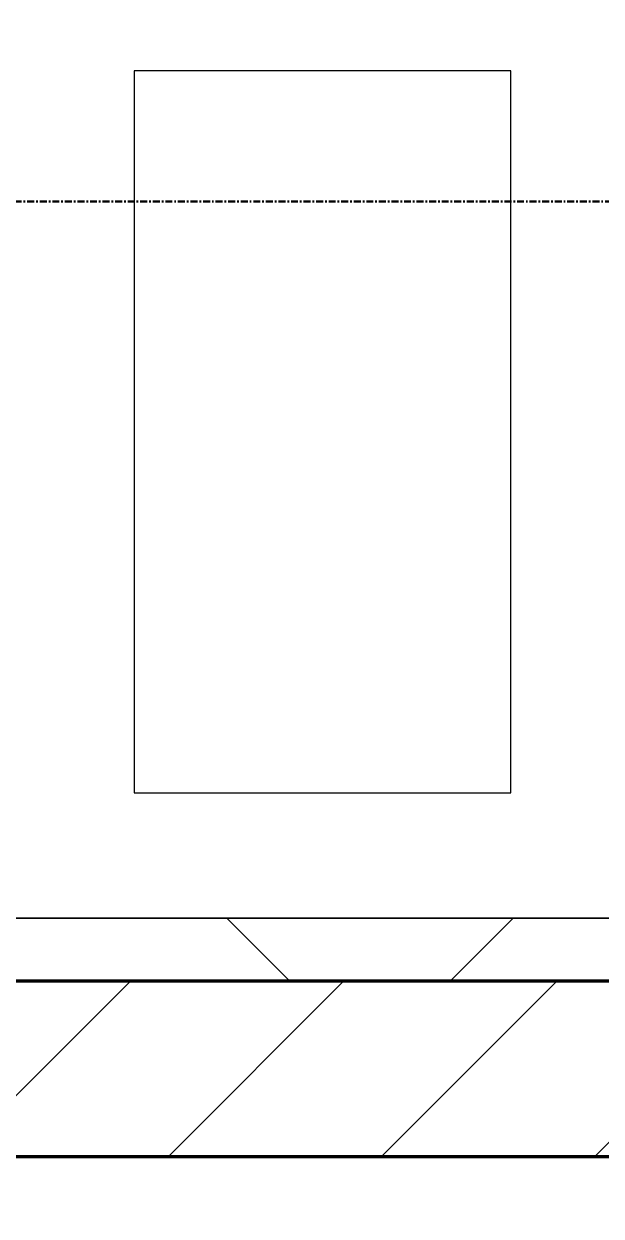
# Model space of a CAD drawing. Header units: millimetres. Extents: x -678720 to -601931, y -306 to 39239.
# Drawn here: x -649612 to -649152, y 4332 to 5282 of the extents above; entities that cross this region are included whole.
import ezdxf
from ezdxf.xclip import XClip

# ---------------------------------------------------------------- set-up
doc = ezdxf.new("R2010")
doc.units = ezdxf.units.MM
doc.header["$XCLIPFRAME"] = 0
doc.linetypes.add('DPA_Grid _ Level 100', pattern=[10, 5.5, -1.6, 1.3, -1.6])
doc.layers.add('000 - WIPEOUT', color=250, linetype='Continuous')
doc.layers.add('A11_ALU.SOLID SHEET', color=2, linetype='Continuous')
for name, color, linetype, lineweight in [('A-GLAZ-CURT', 2, 'Continuous', 9), ('A-WALL', 5, 'Continuous', 35), ('A-WALL-FNSH', 2, 'Continuous', 35), ('A-WALL-PATT', 1, 'Continuous', 35), ('G-ANNO-SECL', 3, 'Continuous', 9)]:
    doc.layers.add(name, color=color, linetype=linetype, lineweight=lineweight)

# ---------------------------------------------------------------- blocks, each defined once
blk = doc.blocks.new('PPLS-PP19_Custom Tile Pattern - Custom Tile Pattern-V117-4234-01 ENLARGED MULTI-PURPOSE LEVEL - REFLECTED CEILING PLAN - SHEET 5')
at = {"layer": 'A-GLAZ-CURT'}
for p, q in [((-300, 0), (300, 0)), ((300, 0), (-300, 0)), ((230.06, 0), (300, 0)), ((-300, -50), (300, -50)), ((300, -50), (-300, -50))]:
    blk.add_line(p, q, dxfattribs=at)
for points, knots in [([(300, 0), (286.53, 0), (254.22, 0), (207.11, 0), (177.41, 0), (159.34, 0), (158.33, 0), (158.3, 0)], [-285.253232, -285.253232, -285.253232, -285.253232, -244.693688, -187.987675, -143.776725, -129.632772, -123.352749, -123.352749, -123.352749, -123.352749]), ([(171.51, 0), (176.48, 0), (193.23, 0), (201.73, 0), (208.81, 0), (213.9, 0), (241.96, 0), (266.73, 0), (281.71, 0), (291.71, 0), (296.52, 0), (297.86, 0), (298.09, 0)], [-7971.819559, -7971.819559, -7971.819559, -7971.819559, -7784.112253, -7606.717214, -7289.299508, -7042.621073, -6582.165592, -6068.460911, -5766.029927, -5566.724884, -5280.360606, -5199.253518, -5199.253518, -5199.253518, -5199.253518]), ([(300, 0), (288.22, 0), (262, 0), (230.43, 0), (219.94, 0), (219.02, 0)], [-12528.858583, -12528.858583, -12528.858583, -12528.858583, -11905.454923, -11162.864862, -10856.732305, -10856.732305, -10856.732305, -10856.732305]), ([(284.76, 0), (284.76, 0), (285.09, 0), (287.47, 0), (293.59, 0), (297.76, 0), (300, 0)], [-4110.630118, -4110.630118, -4110.630118, -4110.630118, -4053.389046, -3959.664717, -3862.421465, -3746.95702, -3746.95702, -3746.95702, -3746.95702]), ([(297.38, 0), (295.84, 0), (291.62, 0), (285.38, 0), (284.87, 0)], [-4803.172655, -4803.172655, -4803.172655, -4803.172655, -4358.271401, -4143.037883, -4143.037883, -4143.037883, -4143.037883])]:
    blk.add_open_spline(points, degree=3, knots=knots, dxfattribs=at)
blk = doc.blocks.new('PPLS-PP19_Custom Tile Pattern - Custom Tile Pattern-V118-4234-01 ENLARGED MULTI-PURPOSE LEVEL - REFLECTED CEILING PLAN - SHEET 5')
at = {"layer": 'A-GLAZ-CURT'}
for p, q in [((-300, 0), (300, 0)), ((300, 0), (-300, 0)), ((-293.07, 0), (-287.83, 0)), ((-287.83, 0), (-293.07, 0)), ((-287, 0), (-275.75, 0)), ((-275.75, 0), (-287, 0)), ((-222.32, 0), (-205, 0)), ((-205, 0), (-222.32, 0)), ((-300, -50), (300, -50)), ((300, -50), (-300, -50))]:
    blk.add_line(p, q, dxfattribs=at)
at = {"layer": 'A-GLAZ-CURT', "flags": 128}
for points in [[(-300, 0), (-291.56, 0), (-283.3, 0), (-275.2, 0), (-267.26, 0), (-259.45, 0), (-251.77, 0), (-244.2, 0), (-236.74, 0), (-229.36, 0), (-222.06, 0), (-214.83, 0), (-207.71, 0), (-200.76, 0), (-194.02, 0), (-187.54, 0), (-181.38, 0), (-175.58, 0), (-170.25, 0), (-165.64, 0), (-162.01, 0), (-159.53, 0), (-157.46, 0), (-154.52, 0), (-149.42, 0), (-141.84, 0), (-132.81, 0), (-126.08, 0)], [(-155.97, 0), (-160.27, 0), (-164.95, 0), (-169.65, 0), (-174.47, 0), (-179.49, 0), (-184.81, 0), (-190.44, 0), (-196.37, 0), (-202.58, 0), (-209.04, 0), (-215.73, 0), (-222.63, 0), (-229.72, 0), (-236.97, 0), (-244.39, 0), (-251.96, 0), (-259.67, 0), (-267.51, 0), (-275.48, 0), (-283.55, 0), (-291.73, 0), (-300, 0)], [(-125.17, 0), (-128.55, 0), (-134.16, 0), (-140.03, 0), (-145.5, 0), (-150.63, 0), (-155.53, 0)]]:
    blk.add_lwpolyline(points, dxfattribs=at)
at = {"layer": 'A-GLAZ-CURT'}
for points in [[(-300, 0), (-295.91, 0), (-291.84, 0), (-287.8, 0)], [(-86.16, 0), (-87.35, 0), (-88.54, 0), (-89.75, 0)], [(-39.84, 0), (-39.08, 0), (-38.11, 0), (-37.36, 0)], [(-24.14, 0), (-29.35, 0), (-34.85, 0), (-36.04, 0)], [(-24.12, 0), (-25.74, 0), (-27.38, 0), (-29.03, 0)], [(24.49, 0), (25.23, 0), (25.72, 0), (26.04, 0)], [(41.81, 0), (38.36, 0), (34.64, 0), (30.82, 0)], [(36.29, 0), (37.33, 0), (39.38, 0), (41.57, 0)], [(80.35, 0), (79.57, 0), (78.27, 0), (76.63, 0)], [(84.06, 0), (83.48, 0), (82.41, 0), (81.72, 0)], [(106.86, 0), (105.62, 0), (104.36, 0), (103.09, 0)], [(105.26, 0), (105.47, 0), (106.59, 0), (107.71, 0)]]:
    blk.add_open_spline(points, degree=3, dxfattribs=at)
for points, knots in [([(-156.27, 0), (-173.84, 0), (-212.36, 0), (-262.56, 0), (-294.48, 0), (-300, 0)], [-16539.310749, -16539.310749, -16539.310749, -16539.310749, -15131.813646, -13729.592194, -13439.944408, -13439.944408, -13439.944408, -13439.944408]), ([(-287.63, 0), (-276.6, 0), (-233.39, 0), (-174.61, 0), (-129.95, 0), (-110.8, 0), (-99.5, 0), (-91.46, 0)], [-5101.330845, -5101.330845, -5101.330845, -5101.330845, -4502.809032, -2700.551212, -1002.059161, -460.363443, 0, 0, 0, 0]), ([(-137.88, 0), (-140.56, 0), (-147.66, 0), (-147.69, 0), (-158.72, 0), (-174.02, 0), (-185.59, 0), (-209.77, 0), (-232.01, 0), (-255.22, 0), (-262.59, 0), (-264.9, 0), (-265.4, 0)], [-3187.727384, -3187.727384, -3187.727384, -3187.727384, -2919.378265, -2477.344047, -2237.412286, -2029.680487, -1755.085331, -1400.429864, -858.079193, -543.655514, -208.940337, 0, 0, 0, 0]), ([(-258.6, 0), (-257.91, 0), (-254.26, 0), (-241.25, 0), (-225.99, 0), (-213.1, 0), (-200.2, 0), (-185.8, 0), (-171.77, 0), (-158.7, 0), (-157.22, 0)], [-5722.54675, -5722.54675, -5722.54675, -5722.54675, -5657.471696, -5413.335975, -5017.494783, -4832.723979, -4666.091899, -4349.945572, -4000.813434, -3840.635403, -3840.635403, -3840.635403, -3840.635403]), ([(-156.12, 0), (-157.05, 0), (-164.64, 0), (-177.91, 0), (-199.46, 0), (-216.65, 0), (-231.26, 0), (-233.46, 0), (-234, 0)], [-2162.554546, -2162.554546, -2162.554546, -2162.554546, -2113.765672, -1763.376603, -1422.553702, -978.033455, -846.069444, -682.911962, -682.911962, -682.911962, -682.911962]), ([(-233.49, 0), (-233.44, 0), (-232.38, 0), (-230.74, 0), (-225.3, 0), (-223.63, 0)], [-455.274641, -455.274641, -455.274641, -455.274641, -440.605512, -119.536984, 0, 0, 0, 0]), ([(-223.63, 0), (-219.39, 0), (-206.17, 0), (-188.58, 0), (-169.02, 0), (-152.12, 0), (-136.84, 0), (-127.33, 0), (-124.19, 0), (-123.43, 0), (-123.28, 0)], [-5463.295695, -5463.295695, -5463.295695, -5463.295695, -5161.076232, -4739.070012, -4465.409639, -4149.119819, -3839.893365, -3647.167523, -3488.92562, -3439.852845, -3439.852845, -3439.852845, -3439.852845]), ([(-90.03, 0), (-102.5, 0), (-123.68, 0), (-148.62, 0), (-155.96, 0)], [-18634.0882, -18634.0882, -18634.0882, -18634.0882, -17136.203329, -16547.658271, -16547.658271, -16547.658271, -16547.658271]), ([(-133.82, 0), (-135.51, 0), (-137.8, 0), (-148.35, 0), (-153.22, 0), (-155.96, 0)], [-2731.647847, -2731.647847, -2731.647847, -2731.647847, -2418.507304, -2308.929706, -2165.381304, -2165.381304, -2165.381304, -2165.381304]), ([(-152.35, 0), (-151.03, 0), (-147.71, 0), (-143.57, 0), (-138.62, 0)], [-3494.978217, -3494.978217, -3494.978217, -3494.978217, -3371.022232, -3227.460399, -3227.460399, -3227.460399, -3227.460399]), ([(-118.78, 0), (-121.86, 0), (-126.28, 0), (-136.96, 0), (-147.46, 0), (-150.03, 0), (-150.57, 0)], [-5938.474035, -5938.474035, -5938.474035, -5938.474035, -5700.061948, -5508.838257, -5298.784692, -5196.16478, -5196.16478, -5196.16478, -5196.16478]), ([(-150.34, 0), (-150.07, 0), (-147.75, 0), (-142.6, 0), (-127.26, 0), (-108.49, 0), (-97.49, 0), (-91.12, 0)], [-4948.728362, -4948.728362, -4948.728362, -4948.728362, -4883.323924, -4440.880425, -4054.690705, -3793.097032, -3464.109854, -3464.109854, -3464.109854, -3464.109854]), ([(-90.81, 0), (-96.91, 0), (-113.88, 0), (-130.52, 0), (-147.74, 0), (-149.07, 0)], [-7323.424259, -7323.424259, -7323.424259, -7323.424259, -7004.680444, -6449.282163, -6277.220794, -6277.220794, -6277.220794, -6277.220794]), ([(-148.23, 0), (-146.94, 0), (-140.15, 0), (-137.28, 0), (-133.93, 0), (-128.78, 0), (-126.5, 0)], [-6162.058746, -6162.058746, -6162.058746, -6162.058746, -6017.569127, -5560.701257, -5364.112219, -5231.017328, -5231.017328, -5231.017328, -5231.017328]), ([(-90.04, 0), (-94.02, 0), (-105.62, 0), (-122.65, 0), (-139.03, 0), (-146.11, 0), (-146.95, 0)], [-1605.629736, -1605.629736, -1605.629736, -1605.629736, -1374.161226, -945.742622, -741.901385, -489.130243, -489.130243, -489.130243, -489.130243]), ([(-146.69, 0), (-146.59, 0), (-145.49, 0), (-135.69, 0), (-128.29, 0), (-125.15, 0)], [-420.34245, -420.34245, -420.34245, -420.34245, -406.956646, -290.263673, 0, 0, 0, 0]), ([(-127.41, 0), (-131.63, 0), (-133.16, 0), (-134.09, 0), (-134.15, 0)], [-8540.990293, -8540.990293, -8540.990293, -8540.990293, -8266.114998, -8246.473386, -8246.473386, -8246.473386, -8246.473386]), ([(-134.15, 0), (-133.32, 0), (-130.31, 0), (-117.33, 0), (-99.59, 0), (-91.17, 0), (-90.51, 0)], [-7657.439573, -7657.439573, -7657.439573, -7657.439573, -7293.749979, -6839.55839, -6236.997189, -6184.855039, -6184.855039, -6184.855039, -6184.855039]), ([(-120.13, 0), (-120.14, 0), (-120.24, 0), (-121.3, 0), (-129.25, 0), (-133.82, 0)], [-2933.992132, -2933.992132, -2933.992132, -2933.992132, -2920.575025, -2840.280255, -2731.647847, -2731.647847, -2731.647847, -2731.647847]), ([(-113.43, 0), (-113.44, 0), (-113.96, 0), (-119.73, 0), (-125.43, 0), (-127.03, 0), (-127.41, 0)], [-328.499627, -328.499627, -328.499627, -328.499627, -282.672656, -98.539552, -24.539552, 0, 0, 0, 0]), ([(-126.5, 0), (-122.44, 0), (-108.71, 0), (-86.68, 0), (-63.44, 0), (-54.4, 0), (-48.53, 0), (-30.79, 0), (-18.03, 0), (8.61, 0), (15.02, 0), (22.91, 0), (31, 0), (39.04, 0), (51.19, 0), (58.74, 0), (61.34, 0), (61.45, 0)], [-5231.017328, -5231.017328, -5231.017328, -5231.017328, -4994.692869, -4542.524482, -4008.285538, -3689.699207, -3546.54457, -3315.260113, -2864.387349, -2439.246196, -2084.094819, -1956.422387, -1818.904206, -1645.594513, -1443.202566, -1228.752106, -1120.932285, -1120.932285, -1120.932285, -1120.932285]), ([(-125.15, 0), (-124.93, 0), (-121.96, 0), (-113.01, 0), (-98.9, 0), (-85.29, 0), (-71.67, 0), (-65.93, 0), (-65.07, 0)], [-3362.7396, -3362.7396, -3362.7396, -3362.7396, -3342.215224, -3074.362186, -2902.289527, -2605.247022, -2322.099534, -2241.8264, -2241.8264, -2241.8264, -2241.8264]), ([(-122.08, 0), (-122.01, 0), (-121.69, 0), (-121.2, 0), (-120.88, 0)], [-3136.336417, -3136.336417, -3136.336417, -3136.336417, -3110.304437, -3035.164275, -3035.164275, -3035.164275, -3035.164275]), ([(-36.33, 0), (-36.43, 0), (-37.27, 0), (-45.02, 0), (-46.13, 0), (-60.59, 0), (-81.23, 0), (-99.51, 0), (-114.02, 0), (-117.28, 0), (-118.78, 0)], [-1855.773136, -1855.773136, -1855.773136, -1855.773136, -1810.870157, -1672.078046, -1405.135169, -1060.00838, -740.068933, -229.489605, -116.330425, 0, 0, 0, 0]), ([(-117.74, 0), (-117.19, 0), (-114.78, 0), (-113.43, 0), (-113.43, 0)], [-821.249067, -821.249067, -821.249067, -821.249067, -394.672656, -330.879064, -330.879064, -330.879064, -330.879064]), ([(-36.62, 0), (-36.62, 0), (-40.35, 0), (-44.32, 0), (-58.97, 0), (-85.2, 0), (-107.61, 0), (-116.56, 0), (-117.56, 0)], [-4069.478503, -4069.478503, -4069.478503, -4069.478503, -3858.647035, -3538.256648, -2842.901703, -2193.204658, -1433.981041, -985.49888, -985.49888, -985.49888, -985.49888]), ([(-115.82, 0), (-114.96, 0), (-110.41, 0), (-99.64, 0), (-92.02, 0), (-90.05, 0)], [-5724.064692, -5724.064692, -5724.064692, -5724.064692, -5430.283136, -5103.229623, -4993.333029, -4993.333029, -4993.333029, -4993.333029]), ([(-24.13, 0), (-24.87, 0), (-30.29, 0), (-40, 0), (-56.24, 0), (-75.59, 0), (-94, 0), (-112.01, 0), (-114.94, 0), (-115.63, 0)], [-2177.787344, -2177.787344, -2177.787344, -2177.787344, -2125.455881, -1792.521578, -1466.981642, -1208.454564, -789.402658, -501.969187, -243.577221, -243.577221, -243.577221, -243.577221]), ([(-91.46, 0), (-90.09, 0), (-84.7, 0), (-77.43, 0), (-72.73, 0), (-72.64, 0), (-72.64, 0)], [-19832.387487, -19832.387487, -19832.387487, -19832.387487, -19753.885894, -19541.04734, -19478.625389, -19471.062469, -19471.062469, -19471.062469, -19471.062469]), ([(-90.05, 0), (-89.21, 0), (-83.33, 0), (-75.26, 0), (-68.41, 0), (-65.12, 0), (-63.63, 0)], [-3445.846978, -3445.846978, -3445.846978, -3445.846978, -3402.597032, -3144.956779, -3050.982048, -2969.237017, -2969.237017, -2969.237017, -2969.237017]), ([(-90.04, 0), (-86.57, 0), (-69.23, 0), (-42.53, 0), (-12.78, 0), (4.23, 0), (9.64, 0), (10.14, 0), (10.18, 0)], [-4993.083905, -4993.083905, -4993.083905, -4993.083905, -4799.173296, -4065.652676, -3589.737505, -3285.047089, -3066.359526, -3044.715262, -3044.715262, -3044.715262, -3044.715262]), ([(-26.75, 0), (-27.82, 0), (-36.18, 0), (-53.55, 0), (-72.84, 0), (-86.76, 0), (-90.03, 0)], [-8718.362214, -8718.362214, -8718.362214, -8718.362214, -8532.293389, -8073.216054, -7508.296369, -7337.000781, -7337.000781, -7337.000781, -7337.000781]), ([(-90.02, 0), (-84.28, 0), (-73.43, 0), (-62.74, 0), (-60.36, 0), (-59.97, 0)], [-6171.937198, -6171.937198, -6171.937198, -6171.937198, -5713.340575, -5140.470607, -5006.787413, -5006.787413, -5006.787413, -5006.787413]), ([(-72.93, 0), (-75.51, 0), (-80.85, 0), (-86.96, 0), (-89.14, 0)], [-19442.345229, -19442.345229, -19442.345229, -19442.345229, -18935.241197, -18670.125109, -18670.125109, -18670.125109, -18670.125109]), ([(-63.96, 0), (-64.13, 0), (-72.5, 0), (-80.63, 0), (-86.16, 0)], [-2171.769325, -2171.769325, -2171.769325, -2171.769325, -2007.031671, -1681.3698, -1681.3698, -1681.3698, -1681.3698]), ([(-29.03, 0), (-33.97, 0), (-43.74, 0), (-56.37, 0), (-71.66, 0), (-77.83, 0), (-82.66, 0), (-83.28, 0), (-83.28, 0)], [-2680.714891, -2680.714891, -2680.714891, -2680.714891, -2413.671296, -2161.752162, -2006.592567, -1646.621388, -1424.436217, -1393.971743, -1393.971743, -1393.971743, -1393.971743]), ([(-83.28, 0), (-83.28, 0), (-82.91, 0), (-76.14, 0), (-62.97, 0), (-48.14, 0), (-36.49, 0), (-33.57, 0), (-29.94, 0), (-28.57, 0)], [-1393.4169, -1393.4169, -1393.4169, -1393.4169, -1353.722004, -1274.333717, -1073.56893, -651.549973, -296.515819, -83.513472, 0, 0, 0, 0]), ([(-66.39, 0), (-66.39, 0), (-63.63, 0), (-53.63, 0), (-34.42, 0), (-29.82, 0), (-29.19, 0)], [-2493.31794, -2493.31794, -2493.31794, -2493.31794, -2315.303971, -1809.437387, -963.711516, -666.19313, -666.19313, -666.19313, -666.19313]), ([(-25.01, 0), (-34.4, 0), (-51.07, 0), (-65.77, 0), (-66.37, 0), (-66.38, 0)], [-3497.513932, -3497.513932, -3497.513932, -3497.513932, -2981.410125, -2542.574734, -2498.224237, -2498.224237, -2498.224237, -2498.224237]), ([(-63.63, 0), (-61.49, 0), (-57.39, 0), (-54.49, 0), (-45.2, 0), (-40.79, 0), (-40.46, 0), (-40.44, 0)], [-2969.237017, -2969.237017, -2969.237017, -2969.237017, -2851.217951, -2734.127174, -2474.780881, -2410.990208, -2350.645972, -2350.645972, -2350.645972, -2350.645972]), ([(-58.83, 0), (-58.37, 0), (-57.29, 0), (-54.23, 0), (-46.33, 0), (-42.62, 0), (-41.76, 0)], [-4859.52896, -4859.52896, -4859.52896, -4859.52896, -4680.891996, -4469.85053, -4321.566175, -4270.495146, -4270.495146, -4270.495146, -4270.495146]), ([(-51.83, 0), (-51.83, 0), (-51.78, 0), (-47.4, 0), (-46.01, 0), (-40.22, 0), (-36.78, 0)], [-632.814994, -632.814994, -632.814994, -632.814994, -627.965721, -508.377888, -260.442412, 0, 0, 0, 0]), ([(41.79, 0), (39.52, 0), (33.31, 0), (24.07, 0), (12.82, 0), (-2.9, 0), (-20.62, 0), (-32.81, 0), (-44.85, 0), (-51.43, 0), (-51.79, 0)], [-2432.363768, -2432.363768, -2432.363768, -2432.363768, -2313.748533, -2106.613311, -1925.670641, -1617.263037, -1290.787923, -1039.307308, -819.71621, -644.910881, -644.910881, -644.910881, -644.910881]), ([(-41.76, 0), (-39.9, 0), (-37.72, 0), (-36.92, 0), (-36.77, 0)], [-4270.495146, -4270.495146, -4270.495146, -4270.495146, -4161.040818, -4106.245333, -4106.245333, -4106.245333, -4106.245333]), ([(-36.78, 0), (-32.43, 0), (-19.22, 0), (8.83, 0), (43.36, 0), (70.92, 0), (82.12, 0), (83.66, 0)], [-6191.144455, -6191.144455, -6191.144455, -6191.144455, -5862.463379, -5340.621928, -4573.028122, -4094.177415, -3869.465285, -3869.465285, -3869.465285, -3869.465285]), ([(-36.29, 0), (-36.29, 0), (-34.66, 0), (-28.88, 0), (-26.95, 0), (-26.54, 0)], [-9150.272121, -9150.272121, -9150.272121, -9150.272121, -9057.163041, -8919.836787, -8834.607043, -8834.607043, -8834.607043, -8834.607043]), ([(-33.34, 0), (-33.34, 0), (-32.93, 0), (-31.16, 0), (-30.52, 0)], [-2415.024266, -2415.024266, -2415.024266, -2415.024266, -2357.633367, -2323.618664, -2323.618664, -2323.618664, -2323.618664]), ([(-24.2, 0), (-27.27, 0), (-30.93, 0), (-31.82, 0), (-32, 0)], [-2884.747028, -2884.747028, -2884.747028, -2884.747028, -2698.150104, -2614.070998, -2614.070998, -2614.070998, -2614.070998]), ([(-30.76, 0), (-30.73, 0), (-29.99, 0), (-23.47, 0), (-15.75, 0), (-15.19, 0)], [-54176.191683, -54176.191683, -54176.191683, -54176.191683, -54157.274271, -53749.15266, -53717.791567, -53717.791567, -53717.791567, -53717.791567]), ([(-30.52, 0), (-27.11, 0), (-17.83, 0), (5.99, 0), (22.06, 0), (35.8, 0), (39.88, 0), (41.79, 0)], [-2323.618664, -2323.618664, -2323.618664, -2323.618664, -2142.497158, -1716.209403, -1206.526904, -1089.329421, -988.386659, -988.386659, -988.386659, -988.386659]), ([(-13, 0), (-14.35, 0), (-17.68, 0), (-25.97, 0), (-29.52, 0), (-30.21, 0)], [-55207.591944, -55207.591944, -55207.591944, -55207.591944, -54789.006179, -54461.685999, -54290.791712, -54290.791712, -54290.791712, -54290.791712]), ([(-28.98, 0), (-28.66, 0), (-27.39, 0), (-24.45, 0), (-22.56, 0)], [-166.548282, -166.548282, -166.548282, -166.548282, -102.06493, 0, 0, 0, 0]), ([(-28.57, 0), (-26.93, 0), (-20.29, 0), (-11.45, 0), (2.08, 0), (13.15, 0), (21.24, 0), (24.62, 0), (24.72, 0), (24.72, 0)], [-5361.429781, -5361.429781, -5361.429781, -5361.429781, -5261.36855, -5050.479954, -4785.90057, -4596.498881, -4445.288762, -4384.376941, -4376.041937, -4376.041937, -4376.041937, -4376.041937]), ([(31.18, 0), (25.97, 0), (11.99, 0), (-6.76, 0), (-19.91, 0), (-24.13, 0)], [-4496.803627, -4496.803627, -4496.803627, -4496.803627, -4222.080604, -3745.412743, -3513.714655, -3513.714655, -3513.714655, -3513.714655]), ([(30.82, 0), (29.27, 0), (20.14, 0), (3.54, 0), (-12.61, 0), (-23.37, 0), (-23.57, 0)], [-10462.034656, -10462.034656, -10462.034656, -10462.034656, -10363.088938, -9884.23066, -9424.652049, -9415.831191, -9415.831191, -9415.831191, -9415.831191]), ([(8.33, 0), (8.19, 0), (7.18, 0), (0.32, 0), (-12.23, 0), (-21.32, 0), (-23.56, 0)], [-3574.286521, -3574.286521, -3574.286521, -3574.286521, -3526.962355, -3285.499107, -2903.012179, -2780.000627, -2780.000627, -2780.000627, -2780.000627]), ([(9.32, 0), (9.08, 0), (7.65, 0), (2.57, 0), (-10.92, 0), (-18.86, 0), (-23.51, 0)], [-2922.926651, -2922.926651, -2922.926651, -2922.926651, -2882.788014, -2720.818881, -2518.50168, -2192.194988, -2192.194988, -2192.194988, -2192.194988]), ([(70.61, 0), (66.16, 0), (55.8, 0), (39.61, 0), (24.74, 0), (2.64, 0), (-13.89, 0), (-21.68, 0), (-23.21, 0)], [-4647.237329, -4647.237329, -4647.237329, -4647.237329, -4326.416877, -4098.545751, -3766.694881, -3333.063701, -2994.501669, -2904.523331, -2904.523331, -2904.523331, -2904.523331]), ([(-22.56, 0), (-20.27, 0), (-17.03, 0), (-11.36, 0), (-7.66, 0), (-6.6, 0), (-6.44, 0)], [-56468.192263, -56468.192263, -56468.192263, -56468.192263, -56344.022017, -56303.229861, -56166.290093, -56124.392176, -56124.392176, -56124.392176, -56124.392176]), ([(-15.19, 0), (-13.07, 0), (7.48, 0), (29.3, 0), (41.86, 0)], [-461.142613, -461.142613, -461.142613, -461.142613, -429.606584, -390.253598, -390.253598, -390.253598, -390.253598]), ([(-6.54, 0), (-6.73, 0), (-7.2, 0), (-7.6, 0), (-7.79, 0)], [-56009.792147, -56009.792147, -56009.792147, -56009.792147, -55949.290093, -55895.192118, -55895.192118, -55895.192118, -55895.192118]), ([(-2.63, 0), (-2.47, 0), (-1.22, 0), (4.92, 0), (15.97, 0), (22.54, 0), (24.49, 0)], [-226.825321, -226.825321, -226.825321, -226.825321, -220.269177, -206.416616, -198.214427, -187.717507, -187.717507, -187.717507, -187.717507]), ([(41.05, 0), (39.36, 0), (30.93, 0), (12, 0), (3.08, 0), (-1.67, 0), (-2.25, 0)], [-312.862512, -312.862512, -312.862512, -312.862512, -307.516438, -285.83788, -246.234814, -234.646884, -234.646884, -234.646884, -234.646884]), ([(24.69, 0), (24.54, 0), (20.99, 0), (15.48, 0), (10.8, 0), (9.63, 0)], [-4368.572414, -4368.572414, -4368.572414, -4368.572414, -4306.476363, -4080.000647, -3772.857994, -3772.857994, -3772.857994, -3772.857994]), ([(18.16, 0), (19.15, 0), (24.25, 0), (25.66, 0), (26.12, 0)], [-5700.113719, -5700.113719, -5700.113719, -5700.113719, -5554.232259, -5302.431367, -5302.431367, -5302.431367, -5302.431367]), ([(107.76, 0), (106.21, 0), (102.22, 0), (92.38, 0), (85.59, 0), (74.4, 0), (62.26, 0), (51.85, 0), (43.81, 0), (29.53, 0), (20.67, 0), (18.85, 0), (18.16, 0)], [-7867.261242, -7867.261242, -7867.261242, -7867.261242, -7723.759874, -7531.75727, -7135.649961, -6924.452779, -6738.82075, -6548.303034, -6314.283804, -6135.05769, -5972.647715, -5832.674503, -5832.674503, -5832.674503, -5832.674503]), ([(27.44, 0), (27.9, 0), (29.54, 0), (38.07, 0), (53.39, 0), (71.67, 0), (84.83, 0), (86.01, 0), (92.51, 0), (94.33, 0)], [-5037.309798, -5037.309798, -5037.309798, -5037.309798, -4887.603822, -4705.298446, -4353.683244, -3960.84581, -3759.045785, -3336.541051, -2783.776468, -2783.776468, -2783.776468, -2783.776468]), ([(27.89, 0), (29.09, 0), (32.47, 0), (38.58, 0), (41.78, 0)], [-147.777612, -147.777612, -147.777612, -147.777612, -135.792042, -124.872718, -124.872718, -124.872718, -124.872718]), ([(136.44, 0), (121.66, 0), (86.93, 0), (51.16, 0), (31.18, 0)], [-106.750556, -106.750556, -106.750556, -106.750556, -59.610984, 0, 0, 0, 0]), ([(168.37, 0), (167.68, 0), (162.47, 0), (147.02, 0), (109.77, 0), (76.86, 0), (57.82, 0), (46.51, 0), (41.18, 0), (36.02, 0), (35.54, 0), (35.54, 0)], [-543.375029, -543.375029, -543.375029, -543.375029, -530.793311, -458.593899, -401.860199, -357.622665, -341.267687, -334.000314, -326.15566, -319.318397, -317.489778, -317.489778, -317.489778, -317.489778]), ([(103.09, 0), (101.08, 0), (86.31, 0), (65.41, 0), (47.04, 0), (41.79, 0)], [-375.435014, -375.435014, -375.435014, -375.435014, -369.147452, -330.153101, -313.634222, -313.634222, -313.634222, -313.634222]), ([(53.18, 0), (53.06, 0), (52.22, 0), (47.88, 0), (43.59, 0), (42.02, 0)], [-622.740158, -622.740158, -622.740158, -622.740158, -566.066452, -360.610861, -249.096063, -249.096063, -249.096063, -249.096063]), ([(42.03, 0), (56.01, 0), (88.78, 0), (120.63, 0), (138.28, 0), (138.53, 0)], [-390.072149, -390.072149, -390.072149, -390.072149, -346.313304, -291.370682, -290.5735, -290.5735, -290.5735, -290.5735]), ([(42.71, 0), (44.29, 0), (52.29, 0), (71.92, 0), (94.07, 0), (105.78, 0), (107.72, 0)], [-123.813675, -123.813675, -123.813675, -123.813675, -118.513713, -97.899267, -63.759246, -57.094142, -57.094142, -57.094142, -57.094142]), ([(76.63, 0), (74.8, 0), (67.65, 0), (55.99, 0), (46.37, 0), (42.84, 0)], [-3095.572228, -3095.572228, -3095.572228, -3095.572228, -2950.589685, -2634.532728, -2450.661347, -2450.661347, -2450.661347, -2450.661347]), ([(42.93, 0), (43.4, 0), (50.63, 0), (64.79, 0), (95.91, 0), (124.45, 0), (132.42, 0), (134.6, 0)], [-307.218636, -307.218636, -307.218636, -307.218636, -305.899624, -287.17622, -249.500363, -194.761443, -152.241002, -152.241002, -152.241002, -152.241002]), ([(42.94, 0), (44.21, 0), (48.33, 0), (57.76, 0), (64.47, 0), (72.74, 0), (75.22, 0), (76.03, 0), (76.21, 0)], [-968.174444, -968.174444, -968.174444, -968.174444, -901.315459, -753.071572, -495.328968, -421.953223, -334.951786, -290.452333, -290.452333, -290.452333, -290.452333]), ([(61.47, 0), (61.47, 0), (61.21, 0), (54.61, 0), (53.71, 0), (53.56, 0)], [-1113.311073, -1113.311073, -1113.311073, -1113.311073, -1096.402191, -891.204116, -747.28819, -747.28819, -747.28819, -747.28819]), ([(76.22, 0), (75.58, 0), (73.64, 0), (71.05, 0), (70.61, 0)], [-193.634889, -193.634889, -193.634889, -193.634889, -31.537676, 0, 0, 0, 0]), ([(94.4, 0), (94.4, 0), (94.64, 0), (99.11, 0), (108.97, 0), (120.79, 0), (139.94, 0), (163.31, 0), (185.23, 0), (193.62, 0), (194.69, 0), (194.79, 0)], [-2348.345796, -2348.345796, -2348.345796, -2348.345796, -2310.419338, -2233.599744, -2052.234781, -1843.028543, -1530.39897, -1095.004608, -529.74427, -295.064701, -265.121568, -265.121568, -265.121568, -265.121568]), ([(107.55, 0), (106.91, 0), (105.59, 0), (105.23, 0), (105.23, 0)], [-8999.050211, -8999.050211, -8999.050211, -8999.050211, -8966.157302, -8929.495943, -8929.495943, -8929.495943, -8929.495943]), ([(129.02, 0), (129.02, 0), (124.41, 0), (122.35, 0), (116.12, 0), (110.96, 0), (107.74, 0)], [-35.386604, -35.386604, -35.386604, -35.386604, -31.430235, -22.807238, -15.488593, -4.945488, -4.945488, -4.945488, -4.945488]), ([(107.76, 0), (108.02, 0), (111.42, 0), (112.65, 0), (113.59, 0)], [-8834.78638, -8834.78638, -8834.78638, -8834.78638, -8814.835624, -8577.462505, -8577.462505, -8577.462505, -8577.462505]), ([(157.9, 0), (156.77, 0), (151.67, 0), (143.29, 0), (134.04, 0), (126.24, 0), (118.6, 0), (114.23, 0), (112.16, 0), (108.1, 0), (107.97, 0)], [-10292.955006, -10292.955006, -10292.955006, -10292.955006, -10098.273015, -9847.788484, -9677.714971, -9567.007022, -9453.21225, -9220.200448, -9012.77275, -9006.33563, -9006.33563, -9006.33563, -9006.33563]), ([(114.39, 0), (114.2, 0), (112.92, 0), (110.73, 0), (108.51, 0)], [-8148.58938, -8148.58938, -8148.58938, -8148.58938, -8105.191388, -7891.265505, -7891.265505, -7891.265505, -7891.265505]), ([(108.75, 0), (113.67, 0), (119.81, 0), (128.63, 0), (128.95, 0)], [-55.915853, -55.915853, -55.915853, -55.915853, -39.050993, -35.895543, -35.895543, -35.895543, -35.895543]), ([(128.58, 0), (128.8, 0), (130.16, 0), (139.26, 0), (152.67, 0), (161.24, 0), (162.19, 0), (162.75, 0)], [-633.326174, -633.326174, -633.326174, -633.326174, -627.736123, -618.981161, -602.094757, -592.980799, -581.414464, -581.414464, -581.414464, -581.414464]), ([(137.1, 0), (136, 0), (133.64, 0), (129.87, 0), (129.11, 0)], [-670.405967, -670.405967, -670.405967, -670.405967, -651.020627, -640.742133, -640.742133, -640.742133, -640.742133])]:
    blk.add_open_spline(points, degree=3, knots=knots, dxfattribs=at)
blk = doc.blocks.new('*U321')
at = {"layer": 'A-GLAZ-CURT'}
for name, p in [('PPLS-PP19_Custom Tile Pattern - Custom Tile Pattern-V117-4234-01 ENLARGED MULTI-PURPOSE LEVEL - REFLECTED CEILING PLAN - SHEET 5', (-16865, -4710)), ('PPLS-PP19_Custom Tile Pattern - Custom Tile Pattern-V118-4234-01 ENLARGED MULTI-PURPOSE LEVEL - REFLECTED CEILING PLAN - SHEET 5', (-16265, -4710))]:
    blk.add_blockref(name, p, dxfattribs=at)
blk = doc.blocks.new('*U606')
at = {"color": 3}
blk.add_wipeout([(-287.5, 1550), (287.5, 1550), (287.5, 1250), (-287.5, 1250)], dxfattribs=at).dxf.layer = '000 - WIPEOUT'
at = {"layer": 'A11_ALU.SOLID SHEET', "color": 0, "linetype": 'ByBlock'}
blk.add_lwpolyline([(-287.5, 1250), (287.5, 1250), (287.5, 1550), (-287.5, 1550)], close=True, dxfattribs=at)
blk = doc.blocks.new('*U743')
blk.add_lwpolyline([(21173.36, -580), (28210, -580), (28210, -6849.96), (45954.15, -6849.96), (45954.15, 600), (82995.06, 600), (83086.47, 650), (90052, 650), (90392, 990), (103159.16, 990), (103159.16, 4990), (21173.36, 4990), (21173.36, 3485.45), (21203.36, 3485.45), (21203.36, 925.54), (21173.36, 925.54), (21173.36, -580)])
at = {"layer": 'A11_ALU.SOLID SHEET', "color": 0, "linetype": 'ByBlock', "rotation": 90}
blk.add_blockref('*U606', (96708.5, 1377.5), dxfattribs=at)

msp = doc.modelspace()

# ---------------------------------------------------------------- block references
at = {"layer": 'A11_ALU.SOLID SHEET'}
ref = msp.add_blockref('*U743', (-744682.37, 3579.02), dxfattribs=at)
XClip(ref).set_block_clipping_path([(69798.6834257276, -3885.5002684942), (120965.0023936313, 33679.9972602262)])

# ---------------------------------------------------------------- next in the draw order: hatches: boundary and pattern name
at = {"layer": 'A-WALL-PATT', "lineweight": 9}
h = msp.add_hatch(dxfattribs=at)
h.set_pattern_fill('FP_3', color=256, style=0, pattern_type=2)
h.set_pattern_definition([(45, (0, 0), (-212.13203, 212.13203), []), (135, (0, 0), (-212.13203, -212.13203), [])])
h.paths.add_polyline_path([(-654269.66, 4519.02), (-650449.44, 4519.02), (-650561.35, 4569.02), (-654219.66, 4569.02)])
h.paths.add_polyline_path([(-637582.37, 4519.02), (-637582.37, 4569.02), (-643251.04, 4569.02), (-643139.13, 4519.02), (-641132.34, 4519.02)])
h.paths.add_polyline_path([(-648779.13, 4519.02), (-646849.44, 4519.02), (-646961.35, 4569.02), (-650451.04, 4569.02), (-650339.13, 4519.02), (-648845.05, 4519.02)])
h.paths.add_polyline_path([(-643249.44, 4519.02), (-643361.35, 4569.02), (-646851.04, 4569.02), (-646739.13, 4519.02), (-643307.72, 4519.02)])
h = msp.add_hatch(dxfattribs=at)
h.set_pattern_fill('FP_2', color=256, style=0, pattern_type=2)
h.set_pattern_definition([(45, (0, 0), (-84.852814, 84.852814), [])])
h.paths.add_polyline_path([(-644182.37, 4379.02), (-625797.37, 4379.02), (-625797.37, 4519.02), (-643139.13, 4519.02), (-643088.73, 4496.5), (-643084.96, 4498.68), (-643079.79, 4498.68), (-643073.71, 4494.02), (-643072.71, 4489.35), (-643007.37, 4460.15), (-643025.73, 4419.07), (-643249.44, 4519.02), (-646739.13, 4519.02), (-646688.73, 4496.5), (-646684.96, 4498.68), (-646679.79, 4498.68), (-646673.71, 4494.02), (-646672.71, 4489.35), (-646607.37, 4460.15), (-646625.73, 4419.07), (-646849.44, 4519.02), (-650339.13, 4519.02), (-650288.73, 4496.5), (-650284.96, 4498.68), (-650279.79, 4498.68), (-650273.71, 4494.02), (-650272.71, 4489.35), (-650207.37, 4460.15), (-650225.73, 4419.07), (-650449.44, 4519.02), (-654269.66, 4519.02), (-654409.66, 4379.02), (-644296.53, 4379.02)])

# ---------------------------------------------------------------- next in the draw order: linework, layer by layer
at = {"layer": 'A-WALL', "color": 7, "lineweight": 70}
for p, q in [((-650182.37, 4519.02), (-647782.37, 4519.02)), ((-647782.37, 4379.02), (-650182.37, 4379.02))]:
    msp.add_line(p, q, dxfattribs=at)
at = {"layer": 'A-WALL-FNSH', "color": 250}
for p, q in [((-650182.37, 4569.02), (-647782.37, 4569.02)), ((-647782.37, 4519.02), (-650182.37, 4519.02))]:
    msp.add_line(p, q, dxfattribs=at)
at = {"layer": 'G-ANNO-SECL', "linetype": 'DPA_Grid _ Level 100', "lineweight": 50}
msp.add_line((-676908.87, 5139.9), (-604865.64, 5139.9), dxfattribs=at)

# ---------------------------------------------------------------- next in the draw order: block references
msp.add_blockref('*U321', (-633017.37, 9279.02))

doc.saveas('drawing.dxf')
